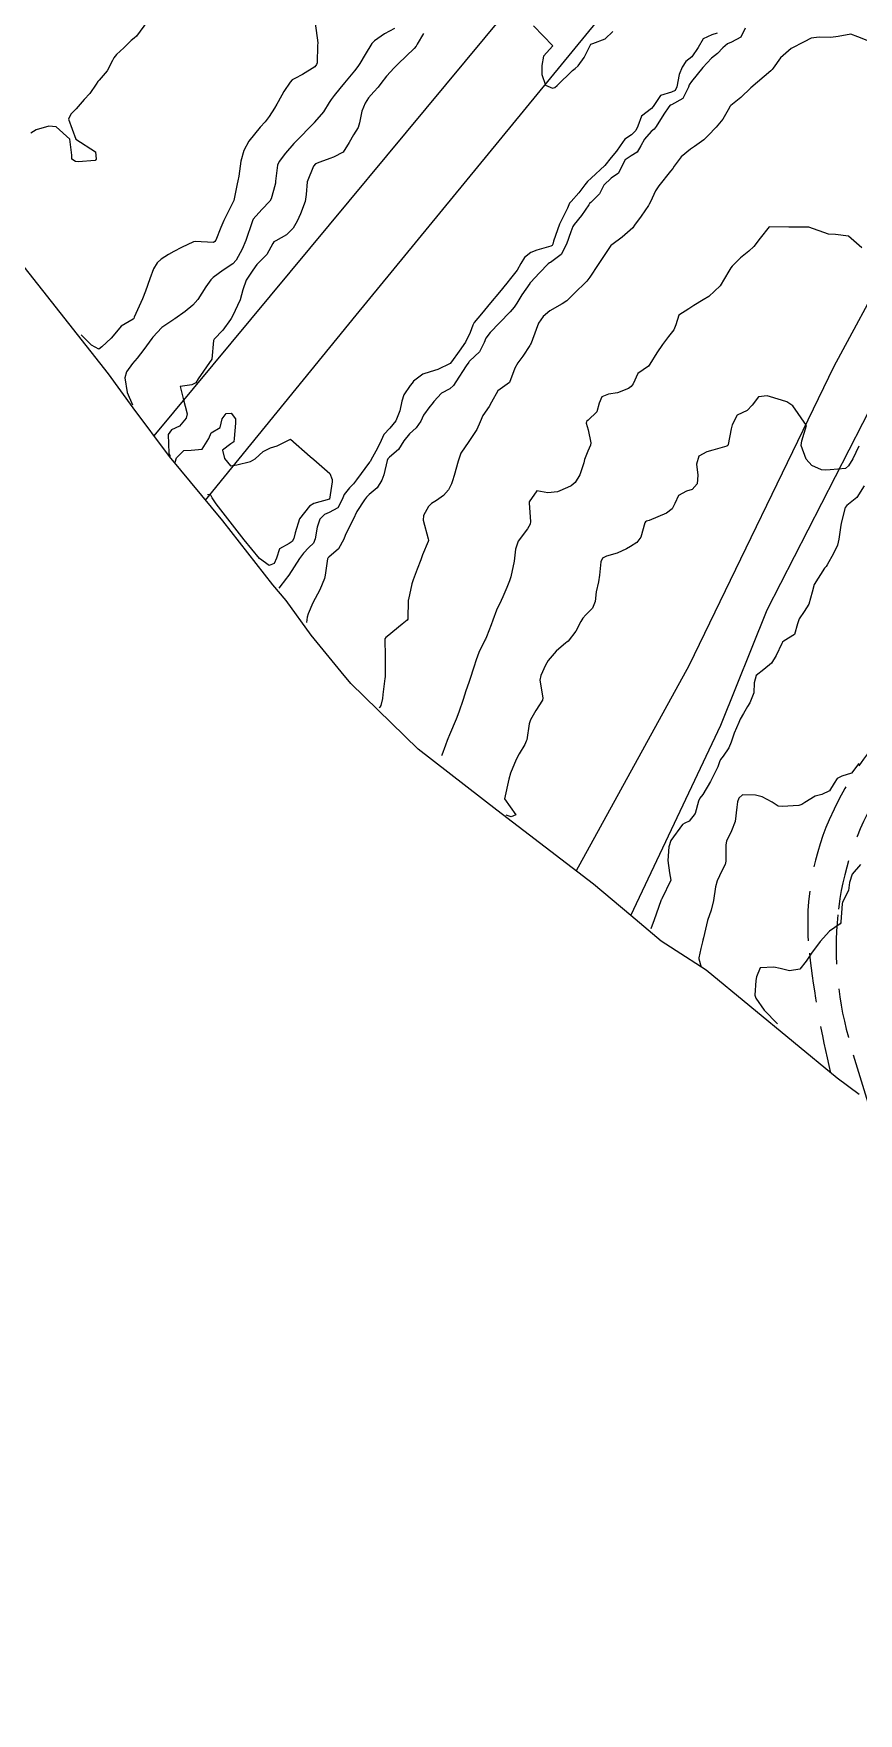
# Model space of a CAD drawing. Header units: metres. Extents: x 298520 to 308411, y 7433745 to 7450750.
# Drawn here: x 302769.1 to 302852.3, y 7440633.1 to 7440802.5 of the extents above; entities that cross this region are included whole.
import ezdxf

# ---------------------------------------------------------------- set-up
doc = ezdxf.new("R2010")
doc.units = ezdxf.units.M
doc.header["$LTSCALE"] = 10
doc.linetypes.add('DASHED', pattern=[0.75, 0.5, -0.25])
for name, color, linetype in [('Area', 45, 'Continuous'), ('Curvas de Nivel 1m', 11, 'Continuous'), ('Curvas de Nivel 5m', 15, 'Continuous'), ('Vias Primárias', 230, 'Continuous'), ('Vias Secundárias', 230, 'DASHED')]:
    doc.layers.add(name, color=color, linetype=linetype)

msp = doc.modelspace()

# ---------------------------------------------------------------- linework, layer by layer
at = {"layer": 'Area'}
msp.add_polyline3d([(302852.34, 7440695.48, 758.05), (302850.1, 7440697.14, 758.53), (302836.91, 7440708.02, 759.42), (302834.82, 7440709.38, 767.51), (302832.37, 7440710.96, 769.13), (302829.32, 7440713.56, 768.59), (302825.54, 7440716.72, 761.39), (302815.79, 7440724.16, 766.68), (302807.87, 7440730.32, 763.13), (302801.08, 7440736.94, 764.05), (302800.09, 7440738.13, 764.23), (302797.09, 7440741.81, 772.37), (302794.56, 7440745.31, 765.08), (302793.21, 7440746.89, 783.69), (302788.19, 7440753.33, 767.24), (302782.81, 7440759.84, 767), (302779.14, 7440764.75, 792.17), (302776.66, 7440768.16, 792.2), (302767.77, 7440779.42, 769.76)], dxfattribs=at)
at = {"layer": 'Curvas de Nivel 1m', "flags": 128}
for points, elevation in [([(302797.49, 7440803.53), (302797.74, 7440801.53), (302797.73, 7440801.26), (302797.68, 7440799.53), (302797.62, 7440799.35), (302797.44, 7440799.13), (302796.22, 7440798.34), (302795.43, 7440797.95), (302795.18, 7440797.81), (302794.97, 7440797.56), (302794.34, 7440796.64), (302793.75, 7440795.58), (302793.63, 7440795.34), (302793.39, 7440794.94), (302792.84, 7440794.12), (302792.43, 7440793.59), (302791.94, 7440793.02), (302791.36, 7440792.34), (302790.8, 7440791.61), (302790.29, 7440790.67), (302789.99, 7440789.62), (302789.79, 7440788.11), (302789.69, 7440787.62), (302789.61, 7440787.32), (302789.27, 7440785.63), (302788.61, 7440784.29), (302788.29, 7440783.64), (302787.96, 7440782.93), (302787.48, 7440781.65), (302787.38, 7440781.5), (302787.23, 7440781.4), (302785.39, 7440781.52), (302785.23, 7440781.49), (302784.02, 7440780.9), (302783.22, 7440780.51), (302782.71, 7440780.21), (302781.95, 7440779.71), (302781.55, 7440779.37), (302781.19, 7440778.76), (302780.8, 7440777.73), (302780.39, 7440776.51), (302780.08, 7440775.74), (302779.25, 7440773.87), (302779.19, 7440773.75), (302779.13, 7440773.69), (302777.93, 7440772.96), (302777.12, 7440771.98), (302776.92, 7440771.77), (302775.99, 7440770.89), (302775.67, 7440770.64), (302774.93, 7440771.05), (302773.9, 7440772.08)], 769), ([(302819.49, 7440803.27), (302821.46, 7440801.25), (302820.52, 7440800.19), (302820.34, 7440799.26), (302820.35, 7440798.34), (302820.7, 7440797.26), (302821.42, 7440796.98), (302821.64, 7440797.03), (302821.87, 7440797.24), (302823.44, 7440798.74), (302823.71, 7440798.95), (302823.99, 7440799.21), (302824.61, 7440800.05), (302825.17, 7440801.2), (302825.26, 7440801.4), (302825.47, 7440801.47), (302826.71, 7440801.94), (302827.49, 7440802.69)], 766), ([(302805.49, 7440802.99), (302804.49, 7440802.44), (302803.47, 7440801.75), (302803.32, 7440801.61), (302803.21, 7440801.46), (302802.54, 7440800.38), (302801.99, 7440799.47), (302801.77, 7440799.14), (302801.44, 7440798.7), (302800.44, 7440797.49), (302799.97, 7440796.95), (302799.4, 7440796.23), (302799.09, 7440795.82), (302798.9, 7440795.51), (302798.32, 7440794.58), (302797.43, 7440793.53), (302797.4, 7440793.5), (302797.37, 7440793.48), (302795.51, 7440791.56), (302795.43, 7440791.48), (302795.35, 7440791.39), (302794.49, 7440790.41), (302793.84, 7440789.57), (302793.7, 7440789.2), (302793.5, 7440787.58), (302793.48, 7440787.4), (302793.29, 7440786.65), (302793.04, 7440785.82), (302792.9, 7440785.58), (302792.12, 7440784.73), (302791.25, 7440783.75), (302791.17, 7440783.6), (302791.13, 7440783.48), (302790.5, 7440781.61), (302790.11, 7440780.73), (302789.53, 7440779.63), (302789.2, 7440779.27), (302788.2, 7440778.63), (302787.19, 7440777.87), (302786.96, 7440777.65), (302786.46, 7440776.95), (302785.64, 7440775.67), (302785.15, 7440775.08), (302784.38, 7440774.45), (302783.33, 7440773.7), (302783.2, 7440773.63), (302783.13, 7440773.59), (302782.01, 7440772.82), (302781.11, 7440771.86), (302781.01, 7440771.72), (302780.21, 7440770.62), (302779.53, 7440769.74), (302779.08, 7440769.22), (302778.45, 7440768.37), (302778.3, 7440767.76), (302778.52, 7440766.28), (302779.06, 7440765.03)], 768), ([(302808.41, 7440802.47), (302807.77, 7440801.41), (302807.66, 7440801.21), (302807.46, 7440800.96), (302805.86, 7440799.43), (302805.44, 7440799.01), (302804.69, 7440798.19), (302804.12, 7440797.45), (302803.82, 7440797.06), (302803.41, 7440796.61), (302802.87, 7440796), (302802.52, 7440795.47), (302802.2, 7440794.66), (302801.95, 7440793.47), (302801.83, 7440793.01), (302801.36, 7440792.26), (302800.92, 7440791.49), (302800.3, 7440790.53), (302799.33, 7440790.01), (302798.95, 7440789.89), (302797.96, 7440789.52), (302797.52, 7440789.33), (302797.32, 7440789.12), (302796.67, 7440787.54), (302796.57, 7440786.26), (302796.49, 7440785.54), (302796, 7440784.29), (302795.66, 7440783.55), (302795.25, 7440782.84), (302794.61, 7440782.19), (302793.51, 7440781.58), (302793.33, 7440781.48), (302793.23, 7440781.31), (302792.6, 7440780.2), (302792.02, 7440779.59), (302791.61, 7440779.18), (302791.19, 7440778.62), (302790.54, 7440777.61), (302790.18, 7440776.63), (302789.91, 7440775.62), (302789.14, 7440773.99), (302789.01, 7440773.75), (302788.95, 7440773.63), (302788.19, 7440772.57), (302787.3, 7440771.65), (302787.23, 7440771.53), (302787.08, 7440769.65), (302785.68, 7440767.67), (302785.46, 7440767.27), (302785.05, 7440767.04), (302783.86, 7440766.88), (302784.18, 7440765.69), (302784.58, 7440764.12), (302784.48, 7440763.69), (302783.8, 7440762.9), (302783, 7440762.5), (302782.67, 7440762.03), (302782.74, 7440760.15), (302782.82, 7440759.93), (302782.85, 7440759.86)], 767), ([(302838.01, 7440802.52), (302837.48, 7440802.34), (302836.61, 7440801.93), (302836.11, 7440801.07), (302835.45, 7440800.14), (302834.86, 7440799.67), (302834.49, 7440799.09), (302834.19, 7440798.34), (302833.93, 7440797.09), (302833.78, 7440796.73), (302833.42, 7440796.58), (302832.3, 7440796.23), (302831.55, 7440795.13), (302831.39, 7440794.93), (302830.39, 7440794.14), (302830.02, 7440793.14), (302829.82, 7440792.69), (302829.36, 7440792.25), (302828.69, 7440791.82), (302828.25, 7440791.16), (302827.87, 7440790.63), (302827.33, 7440789.97), (302826.68, 7440789.18), (302825.31, 7440787.89), (302824.94, 7440787.57), (302824.68, 7440787.21), (302824.08, 7440786.43), (302823.28, 7440785.55), (302823.12, 7440785.38), (302823.06, 7440785.22), (302822.93, 7440784.88), (302822.11, 7440783.24), (302821.52, 7440781.53), (302821.44, 7440781.25), (302821.37, 7440781.11), (302821.23, 7440781.03), (302819.84, 7440780.64), (302819.22, 7440780.39), (302818.58, 7440779.91), (302818.21, 7440779.28), (302817.85, 7440778.63), (302817.19, 7440777.76), (302816.81, 7440777.3), (302816.08, 7440776.39), (302815.15, 7440775.32), (302814.24, 7440774.23), (302813.53, 7440773.34), (302813.39, 7440773.08), (302813.12, 7440772.33), (302812.65, 7440771.35), (302812, 7440770.45), (302811.24, 7440769.37), (302811.08, 7440769.2), (302809.86, 7440768.6), (302809.07, 7440768.38), (302808.33, 7440768.14), (302807.4, 7440767.41), (302807.25, 7440767.22), (302807.06, 7440766.99), (302806.43, 7440766.03), (302806.23, 7440765.42), (302806.02, 7440764.42), (302805.63, 7440763.43), (302805.01, 7440762.68), (302804.42, 7440762.03), (302804.13, 7440761.45), (302803.77, 7440760.66), (302803.1, 7440759.46), (302803.05, 7440759.37), (302802.96, 7440759.24), (302801.66, 7440757.48), (302801.35, 7440757.08), (302800.93, 7440756.66), (302800.41, 7440756.01), (302800.21, 7440755.5), (302799.76, 7440754.64), (302798.9, 7440754.18), (302798.42, 7440753.99), (302797.95, 7440753.52), (302797.69, 7440752.71), (302797.5, 7440751.52), (302797.3, 7440751.1), (302796.86, 7440750.64), (302796.32, 7440750.07), (302795.92, 7440749.54), (302794.83, 7440747.87), (302794.7, 7440747.69), (302794.6, 7440747.56), (302793.82, 7440746.56)], 766), ([(302853.47, 7440801.63), (302852.2, 7440802.16), (302851.49, 7440802.4), (302850.2, 7440802.18), (302849.48, 7440802.07), (302848.3, 7440802.11), (302847.48, 7440802), (302846.77, 7440801.64), (302845.46, 7440800.96), (302844.41, 7440800.02), (302843.67, 7440798.98), (302843.57, 7440798.85), (302843.44, 7440798.72), (302841.42, 7440797.01), (302840.4, 7440796.03), (302839.4, 7440795.21), (302839.3, 7440795.12), (302839.24, 7440795.03), (302838.57, 7440793.85), (302837.91, 7440793.04), (302837.64, 7440792.78), (302837.36, 7440792.48), (302836.66, 7440791.76), (302835.73, 7440791.07), (302835.34, 7440790.83), (302834.37, 7440790.06), (302833.67, 7440789.1), (302833.54, 7440788.88), (302833.32, 7440788.61), (302832.12, 7440787.12), (302831.81, 7440786.6), (302831.28, 7440785.51), (302831.15, 7440785.26), (302831.08, 7440785.13), (302830.34, 7440784.07), (302829.69, 7440783.15), (302829.5, 7440782.9), (302829.25, 7440782.64), (302828.44, 7440781.95), (302827.39, 7440781.17), (302827.3, 7440781.1), (302827.22, 7440781), (302826.02, 7440779.19), (302825.19, 7440777.92), (302824.88, 7440777.51), (302824.58, 7440777.21), (302823.86, 7440776.53), (302823.16, 7440775.82), (302822.85, 7440775.53), (302822.39, 7440775.23), (302821.15, 7440774.52), (302820.47, 7440773.93), (302820.01, 7440773.26), (302819.75, 7440772.64), (302819.25, 7440771.27), (302819.21, 7440771.17), (302819.11, 7440771.01), (302818.41, 7440769.96), (302817.93, 7440769.28), (302817.63, 7440768.73), (302817.06, 7440767.29), (302815.89, 7440766.46), (302815.27, 7440765.32), (302815.03, 7440764.86), (302814.38, 7440763.97), (302814.13, 7440763.33), (302813.79, 7440762.55), (302812.99, 7440761.34), (302812.16, 7440760.17), (302811.9, 7440759.36), (302811.5, 7440757.91), (302811.32, 7440757.36), (302811.23, 7440757.08), (302810.93, 7440756.48), (302810.41, 7440755.89), (302809.72, 7440755.38), (302809.21, 7440755.09), (302808.91, 7440754.8), (302808.41, 7440753.88), (302808.37, 7440753.4), (302808.87, 7440751.53), (302808.91, 7440751.39), (302808.91, 7440751.35), (302808.87, 7440751.24), (302808.32, 7440749.92), (302808.13, 7440749.4), (302807.77, 7440748.47), (302807.35, 7440747.4), (302807.22, 7440747), (302806.88, 7440745.41), (302806.87, 7440745.34), (302806.82, 7440743.41), (302806.77, 7440743.33), (302806.27, 7440742.92), (302804.76, 7440741.67), (302804.62, 7440741.58), (302804.51, 7440741.44), (302804.54, 7440739.63), (302804.55, 7440739.44), (302804.53, 7440737.62), (302804.51, 7440737.44), (302804.31, 7440735.82), (302804.26, 7440735.44), (302804.11, 7440734.73), (302804.01, 7440734.55), (302803.94, 7440734.49)], 764), ([(302852.61, 7440780.87), (302851.24, 7440782.05), (302849.93, 7440782.22), (302849.24, 7440782.26), (302847.25, 7440782.94), (302845.25, 7440782.96), (302843.25, 7440782.98), (302842.36, 7440781.86), (302841.71, 7440781), (302841.22, 7440780.54), (302840.36, 7440779.87), (302839.51, 7440779.03), (302839.38, 7440778.85), (302839.2, 7440778.51), (302838.31, 7440777.04), (302837.17, 7440775.97), (302836.61, 7440775.62), (302835.66, 7440775.07), (302835.37, 7440774.86), (302835.15, 7440774.73), (302834.16, 7440774.07), (302833.84, 7440773.09), (302833.63, 7440772.59), (302833.12, 7440771.92), (302832.51, 7440771.11), (302831.93, 7440770.29), (302831.24, 7440769.13), (302831.08, 7440768.95), (302830.02, 7440768.19), (302829.53, 7440767.15), (302829.34, 7440766.87), (302829.06, 7440766.67), (302827.97, 7440766.24), (302827.05, 7440766.1), (302826.4, 7440765.83), (302826.13, 7440765.19), (302825.88, 7440764.34), (302825.02, 7440763.49), (302824.85, 7440763.36), (302824.82, 7440763.2), (302825.01, 7440762.51), (302825.26, 7440761.2), (302825.23, 7440760.96), (302824.98, 7440760.36), (302824.64, 7440759.53), (302824.56, 7440759.2), (302824.17, 7440757.99), (302823.69, 7440757.21), (302823.29, 7440756.86), (302822.94, 7440756.7), (302821.9, 7440756.26), (302820.93, 7440756.15), (302819.84, 7440756.35), (302819.05, 7440755.27), (302819.05, 7440755.13), (302819.2, 7440753.27), (302819.16, 7440753), (302818.89, 7440752.55), (302817.94, 7440751.28), (302817.67, 7440750.48), (302817.55, 7440749.29), (302817.22, 7440747.69), (302817.08, 7440747.3), (302817.01, 7440747.11), (302816.81, 7440746.61), (302816.41, 7440745.69), (302816.22, 7440745.31), (302815.77, 7440744.32), (302815.41, 7440743.31), (302815.24, 7440742.84), (302814.76, 7440741.64), (302814.66, 7440741.42), (302814.6, 7440741.32), (302813.98, 7440740.08), (302813.72, 7440739.33), (302813.48, 7440738.57), (302813.08, 7440737.34), (302812.99, 7440737.05), (302812.69, 7440736.21), (302812.39, 7440735.34), (302811.96, 7440734.06), (302811.71, 7440733.35), (302811.03, 7440731.75), (302810.86, 7440731.37), (302810.8, 7440731.2), (302810.62, 7440730.71), (302810.26, 7440729.72), (302810.22, 7440729.66)], 763), ([(302852.3, 7440760.87), (302851.68, 7440759.59), (302851.27, 7440758.89), (302850.96, 7440758.63), (302849.39, 7440758.47), (302848.96, 7440758.44), (302848.52, 7440758.47), (302847.55, 7440758.93), (302846.97, 7440759.55), (302846.48, 7440760.95), (302846.54, 7440761.4), (302847.01, 7440762.94), (302845.63, 7440764.95), (302845.04, 7440765.33), (302844.49, 7440765.52), (302843.05, 7440765.95), (302842.19, 7440765.85), (302841.53, 7440765), (302841.03, 7440764.45), (302840.04, 7440764), (302839.54, 7440763.02), (302839.42, 7440762.62), (302839.12, 7440761.03), (302839.1, 7440760.92), (302838.99, 7440760.86), (302837.59, 7440760.45), (302836.98, 7440760.31), (302836.18, 7440759.86), (302835.94, 7440759.07), (302836.06, 7440757.96), (302835.99, 7440757.07), (302835.5, 7440756.5), (302834.93, 7440756.34), (302834.11, 7440755.91), (302833.76, 7440755.09), (302833.46, 7440754.54), (302832.9, 7440754.1), (302831.16, 7440753.39), (302830.89, 7440753.31), (302830.78, 7440753.24), (302830.71, 7440753.13), (302830.32, 7440751.69), (302829.93, 7440751.14), (302829.27, 7440750.74), (302828.86, 7440750.51), (302827.94, 7440750.08), (302826.85, 7440749.78), (302826.46, 7440749.58), (302826.27, 7440749.19), (302826.16, 7440747.85), (302826.04, 7440747.19), (302825.83, 7440746.17), (302825.7, 7440745.19), (302825.43, 7440744.55), (302824.78, 7440743.87), (302824.46, 7440743.52), (302824.28, 7440743.2), (302823.75, 7440742.22), (302822.98, 7440741.22), (302822.85, 7440741.12), (302822.75, 7440741.05), (302821.78, 7440740.19), (302820.97, 7440739.25), (302820.72, 7440738.8), (302820.24, 7440737.73), (302820.13, 7440737.26), (302820.45, 7440735.49), (302820.42, 7440735.25), (302819.73, 7440734.2), (302819.19, 7440733.26), (302819.06, 7440732.86), (302818.81, 7440731.27), (302818.77, 7440731.13), (302818.63, 7440730.8), (302818.05, 7440729.84), (302817.75, 7440729.28), (302817.17, 7440727.88), (302817, 7440727.29), (302816.56, 7440725.3), (302817.71, 7440723.69), (302817.26, 7440723.48), (302816.73, 7440723.65)], 762), ([(302783.38, 7440759.27), (302783.51, 7440759.69), (302784.23, 7440760.43), (302784.97, 7440760.45), (302786.08, 7440760.56), (302786.77, 7440761.65), (302787, 7440762.2), (302787.89, 7440762.75), (302788.12, 7440763.64), (302788.5, 7440764.16), (302789.02, 7440764.2), (302789.45, 7440763.63), (302789.45, 7440763.18), (302789.31, 7440761.63), (302789.3, 7440761.32), (302788.98, 7440761.09), (302788.14, 7440760.47), (302788.33, 7440759.64), (302788.96, 7440758.9), (302789.6, 7440758.98), (302790.96, 7440759.34), (302791.45, 7440759.6), (302792.24, 7440760.32), (302792.98, 7440760.7), (302793.65, 7440760.91), (302794.99, 7440761.56), (302796.97, 7440759.84), (302797.35, 7440759.53), (302798.95, 7440758.1), (302799.2, 7440757.51), (302799.19, 7440757.26), (302798.93, 7440755.51), (302797.35, 7440755.09), (302796.91, 7440754.82), (302795.92, 7440753.54), (302795.47, 7440752.14), (302795.33, 7440751.55), (302795.16, 7440751.27), (302794.87, 7440751.05), (302793.9, 7440750.52), (302793.59, 7440749.57), (302793.36, 7440749.05), (302792.84, 7440748.82), (302791.87, 7440749.55), (302790.33, 7440751.42), (302787.52, 7440755.04), (302787.11, 7440755.65), (302786.93, 7440756), (302786.62, 7440755.96)], 767), ([(302852.85, 7440756.86), (302852.1, 7440755.7), (302851.09, 7440754.89), (302850.91, 7440754.68), (302850.55, 7440753.24), (302850.47, 7440752.89), (302850.29, 7440751.48), (302850.15, 7440750.9), (302849.73, 7440750.03), (302849.09, 7440748.91), (302849, 7440748.75), (302848.84, 7440748.57), (302847.8, 7440746.93), (302847.58, 7440746.16), (302847.26, 7440744.93), (302846.79, 7440744.2), (302846.27, 7440743.46), (302846.11, 7440742.95), (302845.82, 7440741.89), (302844.76, 7440741.25), (302844.6, 7440741.11), (302844.53, 7440740.96), (302843.96, 7440739.75), (302843.5, 7440738.98), (302842.72, 7440738.34), (302841.94, 7440737.76), (302841.75, 7440737), (302841.71, 7440735.98), (302841.31, 7440735), (302841.07, 7440734.61), (302840.66, 7440733.9), (302840.34, 7440733.33), (302840.19, 7440733.01), (302839.73, 7440731.94), (302839.42, 7440731.02), (302839.19, 7440730.46), (302838.61, 7440729.6), (302838.35, 7440729.29), (302838.26, 7440729.04), (302838.09, 7440728.53), (302837.34, 7440727.05), (302836.57, 7440725.73), (302836.27, 7440725.36), (302836.13, 7440725.06), (302835.79, 7440723.82), (302835.18, 7440723.07), (302834.74, 7440722.87), (302834.53, 7440722.72), (302833.35, 7440721.1), (302833.13, 7440720.47), (302833.04, 7440719.1), (302833.21, 7440717.84), (302833.35, 7440717.1), (302832.44, 7440715.22), (302832.39, 7440715.16), (302832.36, 7440715.11), (302831.85, 7440713.68), (302831.67, 7440713.12), (302831.33, 7440712.19)], 761), ([(302852.48, 7440718.7), (302851.64, 7440717.71), (302851.35, 7440716.88), (302851.25, 7440716.08), (302850.66, 7440714.89), (302850.61, 7440714.71), (302850.49, 7440712.89), (302850.48, 7440712.82), (302850.41, 7440712.69), (302849.34, 7440711.96), (302848.39, 7440710.91), (302847.54, 7440709.76), (302847, 7440708.93), (302846.35, 7440708.13), (302845.32, 7440707.98), (302844.36, 7440708.21), (302843.73, 7440708.35), (302842.36, 7440708.25), (302841.99, 7440707.35), (302841.92, 7440706.99), (302841.8, 7440705.52), (302841.9, 7440705.2), (302842.76, 7440704.01), (302844.08, 7440702.62)], 759)]:
    msp.add_lwpolyline(points, dxfattribs=dict(at, elevation=elevation))
at = {"layer": 'Curvas de Nivel 5m', "flags": 128}
for points, elevation in [([(302780.58, 7440803.73), (302779.48, 7440802.21), (302779.23, 7440802), (302778.94, 7440801.76), (302778.18, 7440801.05), (302777.45, 7440800.37), (302777.18, 7440800.04), (302777.04, 7440799.77), (302776.51, 7440798.7), (302775.71, 7440797.79), (302775.58, 7440797.63), (302775.42, 7440797.36), (302774.76, 7440796.44), (302774.19, 7440795.81), (302773.38, 7440794.89), (302772.86, 7440794.34), (302772.6, 7440793.83), (302773.35, 7440791.82), (302775.33, 7440790.55), (302775.42, 7440789.8), (302775.32, 7440789.66), (302773.59, 7440789.55), (302773.32, 7440789.59), (302772.96, 7440789.82), (302772.94, 7440790.21), (302772.75, 7440791.83), (302771.37, 7440793.06), (302770.65, 7440793.14), (302769.36, 7440792.78), (302768.82, 7440792.42)], 770), ([(302840.85, 7440803.02), (302840.39, 7440802.11), (302839.47, 7440801.6), (302839.07, 7440801.43), (302838.58, 7440801.04), (302838.04, 7440800.47), (302837.45, 7440800), (302836.57, 7440799.06), (302835.43, 7440797.65), (302835.19, 7440797.32), (302835.11, 7440797.08), (302834.56, 7440795.94), (302833.4, 7440795.3), (302833.26, 7440795.24), (302833.14, 7440795.1), (302832.62, 7440794.35), (302831.87, 7440793.12), (302831.65, 7440792.84), (302831.36, 7440792.6), (302830.68, 7440791.81), (302830.31, 7440791.14), (302829.96, 7440790.52), (302829.33, 7440790.15), (302828.74, 7440789.74), (302828.43, 7440789.16), (302828.07, 7440788.4), (302827.31, 7440787.9), (302826.6, 7440787.18), (302826.14, 7440786.33), (302825.28, 7440785.44), (302825.15, 7440785.33), (302825.06, 7440785.2), (302824.35, 7440784.12), (302823.59, 7440783.22), (302823.45, 7440783.02), (302823.25, 7440782.49), (302822.84, 7440781.23), (302822.28, 7440780.18), (302821.2, 7440779.38), (302821.12, 7440779.34), (302820.99, 7440779.25), (302820.09, 7440778.36), (302819.18, 7440777.37), (302819.14, 7440777.31), (302819.12, 7440777.27), (302818.33, 7440776.12), (302817.8, 7440775.28), (302817.54, 7440774.89), (302817.14, 7440774.42), (302816.07, 7440773.31), (302815.12, 7440772.33), (302814.69, 7440771.75), (302814.51, 7440771.33), (302814.04, 7440770.39), (302813.08, 7440769.46), (302813.02, 7440769.4), (302812.98, 7440769.34), (302812.72, 7440768.98), (302811.66, 7440767.36), (302811.44, 7440766.98), (302811.05, 7440766.66), (302810.22, 7440766.2), (302809.44, 7440765.39), (302809.27, 7440765.15), (302809.03, 7440764.86), (302808.42, 7440763.99), (302808.13, 7440763.4), (302807.68, 7440762.73), (302807, 7440762.12), (302806.43, 7440761.42), (302805.88, 7440760.53), (302804.97, 7440759.77), (302804.82, 7440759.59), (302804.76, 7440759.44), (302804.41, 7440757.98), (302804.2, 7440757.45), (302803.72, 7440756.67), (302802.92, 7440755.99), (302802.66, 7440755.72), (302802.47, 7440755.47), (302801.7, 7440754.27), (302801.32, 7440753.48), (302800.88, 7440752.65), (302800.51, 7440751.86), (302800.37, 7440751.5), (302799.83, 7440750.53), (302798.85, 7440749.66), (302798.77, 7440749.58), (302798.74, 7440749.51), (302798.49, 7440747.85), (302798.41, 7440747.51), (302797.96, 7440746.37), (302797.5, 7440745.52), (302797.26, 7440745.06), (302796.78, 7440743.96), (302796.69, 7440743.62), (302796.62, 7440743.08)], 765), ([(302852.3, 7440728.87), (302851.57, 7440727.9), (302850.59, 7440727.58), (302850.12, 7440727.36), (302849.8, 7440726.9), (302849.34, 7440726.13), (302848.57, 7440725.75), (302847.89, 7440725.59), (302846.86, 7440724.94), (302846.55, 7440724.73), (302846.25, 7440724.64), (302844.55, 7440724.53), (302844.16, 7440724.58), (302843.57, 7440724.97), (302842.56, 7440725.52), (302841.87, 7440725.69), (302840.56, 7440725.7), (302840.2, 7440725.37), (302840.07, 7440725.01), (302840, 7440724.47), (302839.83, 7440723.02), (302839.45, 7440722.09), (302838.94, 7440721.03), (302838.88, 7440720.66), (302838.9, 7440719.03), (302838.81, 7440718.69), (302838.47, 7440718.05), (302838, 7440717.04), (302837.83, 7440716.42), (302837.65, 7440715.04), (302837.41, 7440714.07), (302837.05, 7440713.05), (302836.62, 7440711.29), (302836.58, 7440711.06), (302836.55, 7440710.9), (302836.38, 7440710.22), (302836.16, 7440709.27), (302836.17, 7440709.16), (302836.41, 7440708.35)], 760)]:
    msp.add_lwpolyline(points, dxfattribs=dict(at, elevation=elevation))
at = {"layer": 'Vias Primárias'}
for points in [[(302786.44, 7440755.44), (302801.62, 7440774.07), (302827.21, 7440805.31), (302835.13, 7440815.52, -0.089434), (302837.87, 7440817.99, 0.013947), (302839.28, 7440818.92, -0.221322), (302846.24, 7440820.14, -0.044167), (302850.45, 7440818.61, -0.054476), (302857.36, 7440814.4, -0.129875), (302862.78, 7440807.37), (302863.2, 7440805.57, -0.144427), (302862.65, 7440796.22, -0.049831), (302857.13, 7440784.65), (302855.96, 7440782.44), (302855.2, 7440778.93), (302849.77, 7440768.89), (302835.14, 7440738.73), (302823.8, 7440718.05)], [(302781.25, 7440761.92), (302824.38, 7440813.84, 0.032817)], [(302829.32, 7440713.56), (302838.37, 7440732.72), (302843.05, 7440744.38), (302854.08, 7440765.88), (302860.26, 7440779.89), (302862.75, 7440784.02), (302866.69, 7440791.75, -0.179368), (302869.49, 7440794.33, -0.052738), (302871, 7440794.77, -0.111244), (302878.06, 7440794.47, -0.075617), (302884.55, 7440791.61, -0.012231), (302908.98, 7440775.22, -0.008647), (302921.51, 7440766.04, 0.040422), (302926.16, 7440763.07), (302945.24, 7440748.27), (302964.25, 7440733.8), (302981.77, 7440720.34), (303000.51, 7440706.06), (303015.26, 7440694.47, -0.0172), (303022.21, 7440688.61, -0.019794)]]:
    msp.add_lwpolyline(points, format="xyb", dxfattribs=at)
at = {"layer": 'Vias Secundárias'}
for points, elevation in [([(302996.07, 7440610.24), (302992.77, 7440616.55, -0.022644), (302987.29, 7440628.31, 0.032169), (302980.57, 7440642.04, -0.053493), (302975.5, 7440653.62, 0.020134), (302967.76, 7440675.07, 0.04624), (302963.84, 7440682.63, 0.077884), (302954.33, 7440693.32, -0.005445), (302946.58, 7440699.85, 0.067657), (302935, 7440707.36, 0.002346), (302927.32, 7440710.93, -0.059458), (302909.2, 7440722.04, 0.026709), (302888.92, 7440736.36, 0.073432), (302879.33, 7440740.58, 0.222174), (302861.04, 7440737.46, 0.139319), (302849.31, 7440723.2, 0.132179), (302847.31, 7440709.76, 0.030194), (302849.44, 7440697.68, 1.691524)], 752.36), ([(302853.22, 7440694.67), (302851.47, 7440700.46, -0.0985), (302850.18, 7440713.62, -0.113586), (302854.32, 7440725.89, -0.152629), (302865.59, 7440735.7, -0.224132), (302878.64, 7440735.35, -0.00318), (302886.59, 7440731.26, -0.082017), (302893.8, 7440725.83, 0.090732), (302896.72, 7440723.72, -0.048357), (302908.08, 7440716.86, 0.003037), (302912.8, 7440713.39, 0.054737), (302922.76, 7440707.7, -0.005313), (302931.96, 7440703.6, -0.042833), (302947.51, 7440694.79, -0.074629), (302952.61, 7440690.03, 0.016242), (302956.8, 7440685.09, -0.074943), (302961.99, 7440677.29, -0.006183), (302968.31, 7440663.32, -0.007416), (302974.88, 7440647.66, 0.034559), (302987.19, 7440622.31, -0.051041), (302992.15, 7440611.17, 0.724431)], 757.79)]:
    msp.add_lwpolyline(points, format="xyb", dxfattribs=dict(at, elevation=elevation))

doc.saveas('drawing.dxf')
